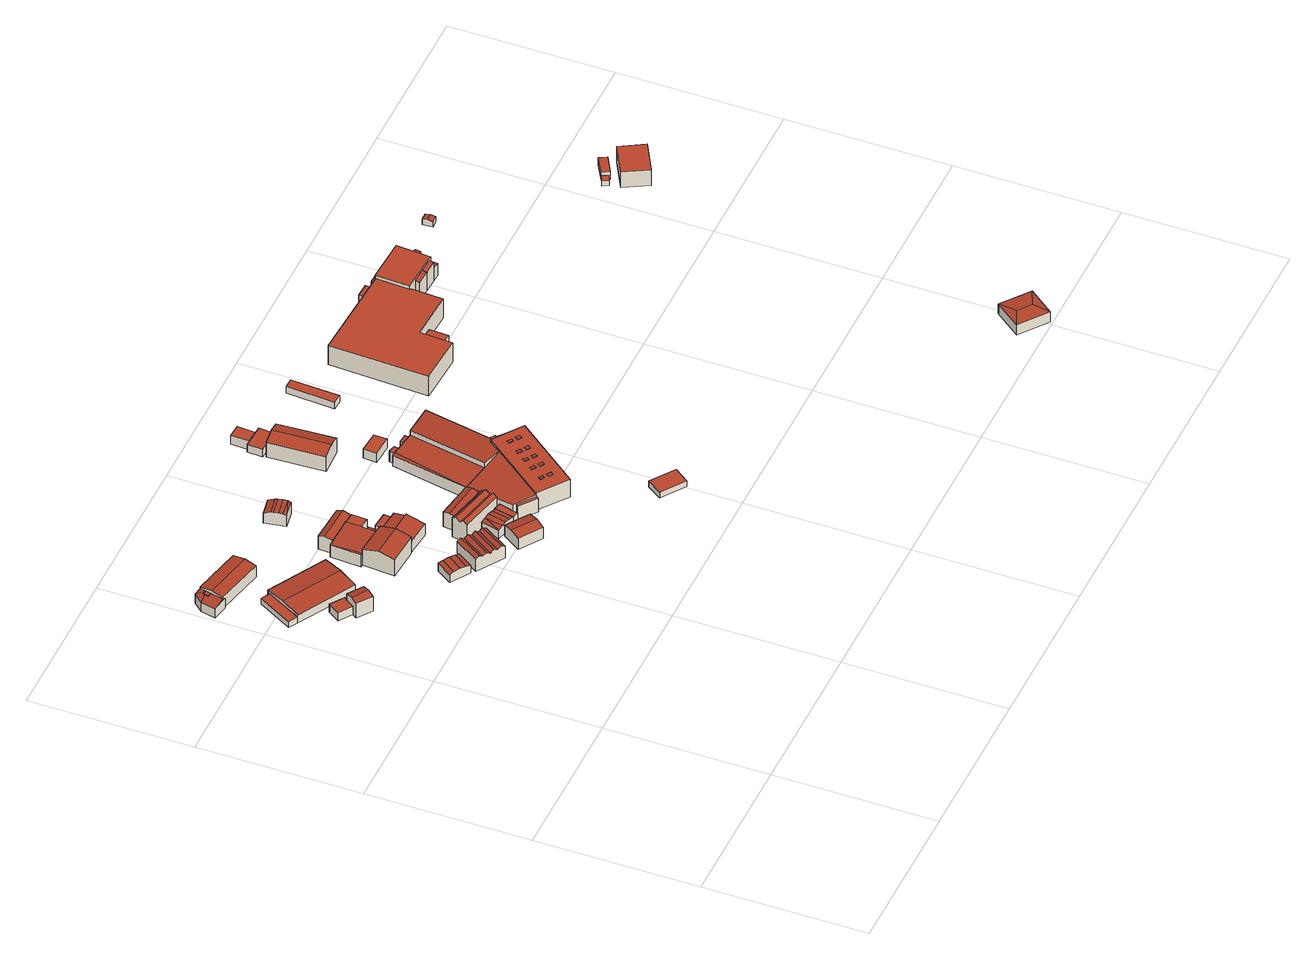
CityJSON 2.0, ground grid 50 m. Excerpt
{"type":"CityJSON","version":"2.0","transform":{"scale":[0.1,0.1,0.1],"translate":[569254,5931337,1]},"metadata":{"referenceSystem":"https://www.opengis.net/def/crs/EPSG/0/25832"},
"CityObjects":{
"building1":{"type":"Building","attributes":{"Grundfläche 2D":"37.115858","Grundhöhe NN":"3.559"},"geometry":[{"type":"Solid","lod":"3","boundaries":[[[[0,1,2,3]],[[1,0,4,5]],[[2,1,5,6]],[[3,2,6,7]],[[0,3,7,4]],[[5,4,7,6]]]],"semantics":{"surfaces":[{"type":"RoofSurface"},{"type":"WallSurface"},{"type":"GroundSurface"}],"values":[[0,1,1,1,1,2]]}}]},
"building2":{"type":"Building","attributes":{"Grundfläche 2D":"47.128204","Grundhöhe NN":"3.906"},"geometry":[{"type":"Solid","lod":"3","boundaries":[[[[8,9,10,11,12]],[[13,8,12,14,15]],[[16,17,18,19,20,21]],[[22,15,14,12,11,20,19,23]],[[13,15,22,24]],[[9,8,13,24,25]],[[11,10,9,25,26,21,20]],[[16,21,26,27]],[[17,16,27,28]],[[18,17,28,29]],[[19,18,29,23]],[[24,22,23,29,28,27,26,25]]]],"semantics":{"surfaces":[{"type":"RoofSurface"},{"type":"WallSurface"},{"type":"GroundSurface"}],"values":[[0,0,0,1,1,1,1,1,1,1,1,2]]}}]},
"building3":{"type":"Building","attributes":{"Grundfläche 2D":"265.130928","Grundhöhe NN":"3.560"},"geometry":[{"type":"Solid","lod":"3","boundaries":[[[[30,31,32,33,34]],[[32,35,36,33]],[[35,32,31,37,38]],[[36,35,38,39]],[[40,30,34,33,36,39,6]],[[31,30,40,37]],[[39,38,37,40,6]]]],"semantics":{"surfaces":[{"type":"RoofSurface"},{"type":"WallSurface"},{"type":"GroundSurface"}],"values":[[0,0,1,1,1,1,2]]}}]},
"building4":{"type":"Building","attributes":{"Grundfläche 2D":"152.251512","Grundhöhe NN":"2.480"},"children":["building4-1"],"geometry":[{"type":"Solid","lod":"3","boundaries":[[[[41,42,43]],[[41,44,45,42]],[[46,47,48,42,45,44]],[[49,47,46]],[[50,47,49]],[[51,52,53,54]],[[54,55,56,51]],[[41,43,57,58]],[[44,41,58,59]],[[46,44,59,60]],[[49,46,60,61]],[[50,49,61,62]],[[42,48,47,52,51,56,43]],[[63,53,52,47,50,62]],[[55,54,53,63,64]],[[55,64,57,43,56]],[[60,59,58,57,64,63,62,61]]]],"semantics":{"surfaces":[{"type":"RoofSurface"},{"type":"WallSurface"},{"type":"GroundSurface"}],"values":[[0,0,0,0,0,0,0,1,1,1,1,1,1,1,1,1,2]]}}]},
"building4-1":{"type":"BuildingInstallation","parents":["building4"],"geometry":[{"type":"MultiSurface","lod":"3","boundaries":[[[65,66,67,68]],[[42,69,66,65]],[[70,67,66,69,45]],[[70,48,68,67]],[[48,42,65,68]]],"semantics":{"surfaces":[{"type":"RoofSurface"},{"type":"WallSurface"}],"values":[0,1,1,1,1]}}]},
"building5":{"type":"Building","attributes":{"Grundfläche 2D":"39.736578","Grundhöhe NN":"4.559"},"geometry":[{"type":"Solid","lod":"3","boundaries":[[[[71,72,73,74]],[[75,72,71,76]],[[77,75,76,78]],[[79,77,78,80]],[[74,73,81,82]],[[80,78,76,71,74,82,83]],[[79,80,83,84]],[[73,72,75,77,79,84,81]],[[83,82,81,84]]]],"semantics":{"surfaces":[{"type":"RoofSurface"},{"type":"WallSurface"},{"type":"GroundSurface"}],"values":[[0,0,0,0,1,1,1,1,2]]}}]},
"building6":{"type":"Building","attributes":{"Grundfläche 2D":"89.003057","Grundhöhe NN":"4.509"},"geometry":[{"type":"Solid","lod":"3","boundaries":[[[[85,86,87,88]],[[89,86,85,90]],[[91,89,90,92]],[[93,91,92,94]],[[95,93,94,96]],[[97,95,96,98]],[[99,97,98,100]],[[101,99,100,102]],[[88,87,103,104]],[[102,100,98,96,94,92,90,85,88,104,105]],[[101,102,105,106]],[[87,86,89,91,93,95,97,99,101,106,103]],[[105,104,103,106]]]],"semantics":{"surfaces":[{"type":"RoofSurface"},{"type":"WallSurface"},{"type":"GroundSurface"}],"values":[[0,0,0,0,0,0,0,0,1,1,1,1,2]]}}]},
"building7":{"type":"Building","attributes":{"Grundfläche 2D":"366.344377","Grundhöhe NN":"3.451"},"geometry":[{"type":"Solid","lod":"3","boundaries":[[[[107,108,109,110,111]],[[112,113,114,115,116,117,118,119,120]],[[108,113,112,121]],[[122,123,124,125]],[[126,127,128,129,130,131,132,133,134]],[[135,133,132]],[[136,137,138,139]],[[140,141,128,127]],[[142,130,143,144,145,146]],[[147,148,146,145]],[[149,150,151,152,153,154]],[[155,151,150,156,157,158]],[[108,107,114,113]],[[111,110,109,159,115]],[[115,114,107,111]],[[122,125,160,161]],[[123,122,161,162]],[[124,123,162,163]],[[109,108,121,164,165]],[[116,115,159,109,165,166]],[[124,163,167,119,118,117,116,166,160,125]],[[120,119,167,168]],[[138,169,170,127,126,134,171,172,139]],[[128,173,174,143,129]],[[143,130,129]],[[131,175,176,132]],[[135,132,176,177]],[[133,135,177,178]],[[136,139,172,179]],[[137,136,179,180]],[[138,137,180,169]],[[140,127,170,181]],[[141,140,181,182]],[[128,141,182,173]],[[144,143,174,183]],[[147,145,144,183,184]],[[148,147,184,185]],[[146,148,185,175,131,142]],[[131,130,142]],[[151,155,133,178,186,152]],[[153,152,186,187]],[[154,153,187,188]],[[154,188,164,121,149]],[[156,150,149,121,112,120]],[[156,120,168,189,157]],[[158,157,189,190]],[[133,155,158,190,171,134]],[[176,175,185,184,183,174,173,182,181,170,169,180,179,172,171,190,189,168,167,163,162,161,160,166,165,164,188,187,186,178,177]]]],"semantics":{"surfaces":[{"type":"RoofSurface"},{"type":"WallSurface"},{"type":"GroundSurface"}],"values":[[0,0,0,0,0,0,0,0,0,0,0,0,1,1,1,1,1,1,1,1,1,1,1,1,1,1,1,1,1,1,1,1,1,1,1,1,1,1,1,1,1,1,1,1,1,1,1,2]]}}]},
"building8":{"type":"Building","attributes":{"Grundfläche 2D":"54.590112","Grundhöhe NN":"4.439"},"geometry":[{"type":"Solid","lod":"3","boundaries":[[[[191,192,193,194]],[[195,191,194,196]],[[196,194,193,197,198]],[[195,196,198,199]],[[192,191,195,199,200]],[[193,192,200,197]],[[198,197,200,199]]]],"semantics":{"surfaces":[{"type":"RoofSurface"},{"type":"WallSurface"},{"type":"GroundSurface"}],"values":[[0,0,1,1,1,1,2]]}}]},
"building9":{"type":"Building","attributes":{"Grundfläche 2D":"36.956113","Grundhöhe NN":"3.123"},"geometry":[{"type":"Solid","lod":"3","boundaries":[[[[201,202,203,204]],[[205,201,204,206]],[[207,205,206,208]],[[209,207,208,210]],[[209,210,211]],[[209,211,212]],[[211,210,208,206,204,203,213,214]],[[212,211,214,215]],[[202,201,205,207,209,212,215,216]],[[203,202,216,213]],[[214,213,216,215]]]],"semantics":{"surfaces":[{"type":"RoofSurface"},{"type":"WallSurface"},{"type":"GroundSurface"}],"values":[[0,0,0,0,0,0,1,1,1,1,2]]}}]},
"building10":{"type":"Building","attributes":{"Grundfläche 2D":"38.990026","Grundhöhe NN":"4.439"},"geometry":[{"type":"Solid","lod":"3","boundaries":[[[[217,218,219]],[[217,219,220]],[[221,217,220,222]],[[223,221,222,224]],[[225,223,224,226]],[[219,218,227,228]],[[226,224,222,220,219,228,229]],[[230,225,226,229]],[[218,217,221,223,225,230,227]],[[229,228,227,230]]]],"semantics":{"surfaces":[{"type":"RoofSurface"},{"type":"WallSurface"},{"type":"GroundSurface"}],"values":[[0,0,0,0,0,1,1,1,1,2]]}}]},
"building11":{"type":"Building","attributes":{"Grundfläche 2D":"70.213301","Grundhöhe NN":"3.276"},"geometry":[{"type":"Solid","lod":"3","boundaries":[[[[231,232,233]],[[234,232,231]],[[235,231,233,236]],[[237,235,236,238]],[[239,237,238,240]],[[240,238,236,233,232,241,242]],[[239,240,242,243]],[[234,231,235,237,239,243,244]],[[232,234,244,241]],[[242,241,244,243]]]],"semantics":{"surfaces":[{"type":"RoofSurface"},{"type":"WallSurface"},{"type":"GroundSurface"}],"values":[[0,0,0,0,0,1,1,1,1,2]]}}]},
"building12":{"type":"Building","attributes":{"Grundfläche 2D":"14.016835","Grundhöhe NN":"3.276"},"geometry":[{"type":"Solid","lod":"3","boundaries":[[[[245,246,247,248,249,250]],[[248,247,251,252]],[[249,248,252,253]],[[250,249,253,254]],[[245,250,254,255]],[[246,245,255,256]],[[247,246,256,251]],[[254,253,252,251,256,255]]]],"semantics":{"surfaces":[{"type":"RoofSurface"},{"type":"WallSurface"},{"type":"GroundSurface"}],"values":[[0,1,1,1,1,1,1,2]]}}]},
"building13":{"type":"Building","attributes":{"Grundfläche 2D":"49.499151","Grundhöhe NN":"3.276"},"geometry":[{"type":"Solid","lod":"3","boundaries":[[[[257,258,259,260]],[[261,257,260,262]],[[262,260,259,263,264]],[[261,262,264,265]],[[258,257,261,265,266]],[[259,258,266,263]],[[264,263,266,265]]]],"semantics":{"surfaces":[{"type":"RoofSurface"},{"type":"WallSurface"},{"type":"GroundSurface"}],"values":[[0,0,1,1,1,1,2]]}}]},
"building14":{"type":"Building","attributes":{"Grundfläche 2D":"49.127078","Grundhöhe NN":"3.858"},"geometry":[{"type":"Solid","lod":"3","boundaries":[[[[267,268,269,270]],[[271,272,270,269]],[[272,273,267,270]],[[273,274,268,267]],[[274,271,269,268]],[[274,273,272,271]]]],"semantics":{"surfaces":[{"type":"RoofSurface"},{"type":"WallSurface"},{"type":"GroundSurface"}],"values":[[0,1,1,1,1,2]]}}]},
"building15":{"type":"Building","attributes":{"Grundfläche 2D":"988.096446","Grundhöhe NN":"3.276"},"children":["building15-1","building15-2","building15-3","building15-4","building15-5","building15-6","building15-7","building15-8","building15-9","building15-10"],"geometry":[{"type":"Solid","lod":"3","boundaries":[[[[275,276,277,278,279]],[[280,281,282,283]],[[284,285,286,287,288,289]],[[290,291,292,293]],[[294,295,296,297,298]],[[299,300,289,301,302]],[[303,304,305]],[[303,305,306,307,308,309]],[[310,311,312,313,314]],[[315,316,317,318,319]],[[282,293,320,321,283]],[[281,290,293,282]],[[313,307,287,286,322,323,314]],[[288,287,307,306,301]],[[301,289,288]],[[321,322,286,285,280,283]],[[324,277,276,275,300,294,298,325]],[[278,277,324,326]],[[291,290,281,280,285,284,279,278,326,327]],[[300,275,279,284,289]],[[293,292,328,320]],[[292,291,327,328]],[[296,295,329,330]],[[297,296,330,331]],[[298,297,331,325]],[[302,301,306,305]],[[302,305,332,333,299]],[[295,294,300,299,333,329]],[[334,317,316,315,335,336,304,303,309,308,307,313,312,337]],[[305,304,336,332]],[[310,314,323,338]],[[311,310,338,339]],[[312,311,339,337]],[[318,317,334,340]],[[319,318,340,341]],[[315,319,341,335]],[[332,336,335,341,340,334,337,339,338,323,322,321,320,328,327,326,324,325,331,330,329,333]]]],"semantics":{"surfaces":[{"type":"RoofSurface"},{"type":"WallSurface"},{"type":"GroundSurface"}],"values":[[0,0,0,0,0,0,0,0,0,0,1,1,1,1,1,1,1,1,1,1,1,1,1,1,1,1,1,1,1,1,1,1,1,1,1,1,2]]}}]},
"building15-1":{"type":"BuildingInstallation","parents":["building15"],"geometry":[{"type":"MultiSurface","lod":"3","boundaries":[[[342,343,344,345]],[[345,344,346,347]],[[342,345,347,348]],[[343,342,348,349]],[[344,343,349,346]]],"semantics":{"surfaces":[{"type":"RoofSurface"},{"type":"WallSurface"}],"values":[0,1,1,1,1]}}]},
"building15-2":{"type":"BuildingInstallation","parents":["building15"],"geometry":[{"type":"MultiSurface","lod":"3","boundaries":[[[350,351,352,353]],[[353,352,354,355]],[[350,353,355,356]],[[351,350,356,357]],[[352,351,357,354]]],"semantics":{"surfaces":[{"type":"RoofSurface"},{"type":"WallSurface"}],"values":[0,1,1,1,1]}}]},
"building15-3":{"type":"BuildingInstallation","parents":["building15"],"geometry":[{"type":"MultiSurface","lod":"3","boundaries":[[[358,359,360,361]],[[358,361,362,363]],[[361,360,364,362]],[[359,358,363,365]],[[360,359,365,364]]],"semantics":{"surfaces":[{"type":"RoofSurface"},{"type":"WallSurface"}],"values":[0,1,1,1,1]}}]},
"building15-4":{"type":"BuildingInstallation","parents":["building15"],"geometry":[{"type":"MultiSurface","lod":"3","boundaries":[[[366,367,368,369]],[[369,368,370,371]],[[366,369,371,372]],[[367,366,372,373]],[[368,367,373,370]]],"semantics":{"surfaces":[{"type":"RoofSurface"},{"type":"WallSurface"}],"values":[0,1,1,1,1]}}]},
"building15-5":{"type":"BuildingInstallation","parents":["building15"],"geometry":[{"type":"MultiSurface","lod":"3","boundaries":[[[374,375,376,377]],[[377,376,378,379]],[[374,377,379,380]],[[375,374,380,381]],[[376,375,381,378]]],"semantics":{"surfaces":[{"type":"RoofSurface"},{"type":"WallSurface"}],"values":[0,1,1,1,1]}}]},
"building15-6":{"type":"BuildingInstallation","parents":["building15"],"geometry":[{"type":"MultiSurface","lod":"3","boundaries":[[[382,383,384,385]],[[385,384,386,387]],[[382,385,387,388]],[[383,382,388,389]],[[384,383,389,386]]],"semantics":{"surfaces":[{"type":"RoofSurface"},{"type":"WallSurface"}],"values":[0,1,1,1,1]}}]},
"building15-7":{"type":"BuildingInstallation","parents":["building15"],"geometry":[{"type":"MultiSurface","lod":"3","boundaries":[[[390,391,392,393]],[[393,392,394,395]],[[390,393,395,396]],[[391,390,396,397]],[[392,391,397,394]]],"semantics":{"surfaces":[{"type":"RoofSurface"},{"type":"WallSurface"}],"values":[0,1,1,1,1]}}]},
"building15-8":{"type":"BuildingInstallation","parents":["building15"],"geometry":[{"type":"MultiSurface","lod":"3","boundaries":[[[398,399,400,401]],[[401,400,402,403]],[[398,401,403,404]],[[399,398,404,405]],[[400,399,405,402]]],"semantics":{"surfaces":[{"type":"RoofSurface"},{"type":"WallSurface"}],"values":[0,1,1,1,1]}}]},
"building15-9":{"type":"BuildingInstallation","parents":["building15"],"geometry":[{"type":"MultiSurface","lod":"3","boundaries":[[[406,407,408,409]],[[409,408,410,411]],[[406,409,411,412]],[[407,406,412,413]],[[408,407,413,410]]],"semantics":{"surfaces":[{"type":"RoofSurface"},{"type":"WallSurface"}],"values":[0,1,1,1,1]}}]},
"building15-10":{"type":"BuildingInstallation","parents":["building15"],"geometry":[{"type":"MultiSurface","lod":"3","boundaries":[[[414,415,416,417]],[[418,419,416,415]],[[419,420,417,416]],[[414,417,420,421]],[[414,421,418,415]]],"semantics":{"surfaces":[{"type":"RoofSurface"},{"type":"WallSurface"}],"values":[0,1,1,1,1]}}]},
"building16":{"type":"Building","attributes":{"Grundfläche 2D":"143.083588","Grundhöhe NN":"3.344"},"geometry":[{"type":"Solid","lod":"3","boundaries":[[[[422,423,424,425]],[[426,427,423,422,428]],[[425,424,429,430]],[[428,422,425,430,431]],[[426,428,431,432]],[[424,423,427,426,432,429]],[[431,430,429,432]]]],"semantics":{"surfaces":[{"type":"RoofSurface"},{"type":"WallSurface"},{"type":"GroundSurface"}],"values":[[0,0,1,1,1,1,2]]}}]},
"building17":{"type":"Building","attributes":{"Grundfläche 2D":"35.656787","Grundhöhe NN":"3.331"},"geometry":[{"type":"Solid","lod":"3","boundaries":[[[[433,434,435,436]],[[433,436,437,438]],[[434,433,438,439]],[[435,434,439,440]],[[436,435,440,437]],[[439,438,437,440]]]],"semantics":{"surfaces":[{"type":"RoofSurface"},{"type":"WallSurface"},{"type":"GroundSurface"}],"values":[[0,1,1,1,1,2]]}}]},
"building18":{"type":"Building","attributes":{"Grundfläche 2D":"27.503808","Grundhöhe NN":"3.178"},"geometry":[{"type":"Solid","lod":"3","boundaries":[[[[441,442,443,444]],[[445,446,444,443]],[[446,447,441,444]],[[447,448,442,441]],[[448,445,443,442]],[[448,447,446,445]]]],"semantics":{"surfaces":[{"type":"RoofSurface"},{"type":"WallSurface"},{"type":"GroundSurface"}],"values":[[0,1,1,1,1,2]]}}]},
"building19":{"type":"Building","attributes":{"Grundfläche 2D":"22.422358","Grundhöhe NN":"3.177"},"geometry":[{"type":"Solid","lod":"3","boundaries":[[[[449,450,451,452]],[[453,454,452,451]],[[454,455,449,452]],[[455,456,450,449]],[[456,453,451,450]],[[456,455,454,453]]]],"semantics":{"surfaces":[{"type":"RoofSurface"},{"type":"WallSurface"},{"type":"GroundSurface"}],"values":[[0,1,1,1,1,2]]}}]},
"building20":{"type":"Building","attributes":{"Grundfläche 2D":"45.718725","Grundhöhe NN":"1.790"},"geometry":[{"type":"Solid","lod":"3","boundaries":[[[[457,458,459,460]],[[461,462,460,459]],[[462,463,457,460]],[[463,464,458,457]],[[464,461,459,458]],[[464,463,462,461]]]],"semantics":{"surfaces":[{"type":"RoofSurface"},{"type":"WallSurface"},{"type":"GroundSurface"}],"values":[[0,1,1,1,1,2]]}}]},
"building21":{"type":"Building","attributes":{"Grundfläche 2D":"36.592241","Grundhöhe NN":"4.050"},"geometry":[{"type":"Solid","lod":"3","boundaries":[[[[465,466,467,468]],[[469,470,468,467]],[[470,471,465,468]],[[471,472,466,465]],[[472,469,467,466]],[[472,471,470,469]]]],"semantics":{"surfaces":[{"type":"RoofSurface"},{"type":"WallSurface"},{"type":"GroundSurface"}],"values":[[0,1,1,1,1,2]]}}]},
"building22":{"type":"Building","attributes":{"Grundfläche 2D":"786.534311","Grundhöhe NN":"3.692"},"geometry":[{"type":"Solid","lod":"3","boundaries":[[[[473,474,475,476,477,478,479,480]],[[481,482,483,484,485,486]],[[487,476,475,484,483,488]],[[477,476,487,489]],[[478,477,489,490]],[[479,478,490,491]],[[480,479,491,492]],[[473,480,492,493]],[[474,473,493,494]],[[474,494,495,484,475]],[[485,484,495,496]],[[486,485,496,497]],[[481,486,497,498]],[[482,481,498,499]],[[483,482,499,488]],[[499,498,497,496,495,494,493,492,491,490,489,487,488]]]],"semantics":{"surfaces":[{"type":"RoofSurface"},{"type":"WallSurface"},{"type":"GroundSurface"}],"values":[[0,0,1,1,1,1,1,1,1,1,1,1,1,1,1,2]]}}]},
"building23":{"type":"Building","attributes":{"Grundfläche 2D":"190.558722","Grundhöhe NN":"4.290"},"geometry":[{"type":"Solid","lod":"3","boundaries":[[[[500,501,502,503,504,505,506,507,508,509,510]],[[511,512,513,514]],[[515,516,517,518]],[[519,520,521,522]],[[523,524,525,526,527,528]],[[529,530,531,532,533,534]],[[535,507,506,505,536,537]],[[538,521,520,539,540,515,518,528,527,501,500,510,509,508,507,535,541]],[[514,513,534,533,503,502,501,527,526]],[[536,505,504,503,533,532,542]],[[514,526,525,511]],[[512,511,525,543,544,529]],[[512,529,534,513]],[[516,515,540,545]],[[517,516,545,546]],[[528,518,517,546,547,523]],[[522,521,538,548]],[[519,522,548,549]],[[520,519,549,539]],[[524,523,547,550]],[[525,524,550,543]],[[530,529,544,551]],[[531,530,551,552]],[[532,531,552,542]],[[541,535,537,536,542,552,551,544,543,550,547,546,545,540,539,549,548,538]]]],"semantics":{"surfaces":[{"type":"RoofSurface"},{"type":"WallSurface"},{"type":"GroundSurface"}],"values":[[0,0,0,0,0,0,1,1,1,1,1,1,1,1,1,1,1,1,1,1,1,1,1,1,2]]}}]},
"building24":{"type":"Building","attributes":{"Grundfläche 2D":"106.258645","Grundhöhe NN":"3.314"},"geometry":[{"type":"Solid","lod":"3","boundaries":[[[[553,554,555,556]],[[554,557,555]],[[553,556,558]],[[554,553,558,557]],[[559,560,556,555]],[[560,561,558,556]],[[561,562,557,558]],[[562,559,555,557]],[[562,561,560,559]]]],"semantics":{"surfaces":[{"type":"RoofSurface"},{"type":"WallSurface"},{"type":"GroundSurface"}],"values":[[0,0,0,0,1,1,1,1,2]]}}]},
"building25":{"type":"Building","attributes":{"Grundfläche 2D":"6.828348","Grundhöhe NN":"4.233"},"geometry":[{"type":"Solid","lod":"3","boundaries":[[[[563,564,565,566]],[[567,563,566,568]],[[568,566,565,569,570]],[[567,568,570,571]],[[564,563,567,571,572]],[[565,564,572,569]],[[570,569,572,571]]]],"semantics":{"surfaces":[{"type":"RoofSurface"},{"type":"WallSurface"},{"type":"GroundSurface"}],"values":[[0,0,1,1,1,1,2]]}}]},
"building26":{"type":"Building","attributes":{"Grundfläche 2D":"4.387184","Grundhöhe NN":"3.558"},"geometry":[{"type":"Solid","lod":"3","boundaries":[[[[573,574,575,576]],[[577,578,576,575]],[[578,579,573,576]],[[579,580,574,573]],[[580,577,575,574]],[[580,579,578,577]]]],"semantics":{"surfaces":[{"type":"RoofSurface"},{"type":"WallSurface"},{"type":"GroundSurface"}],"values":[[0,1,1,1,1,2]]}}]},
"building27":{"type":"Building","attributes":{"Grundfläche 2D":"14.999958","Grundhöhe NN":"3.407"},"geometry":[{"type":"Solid","lod":"3","boundaries":[[[[581,582,583,584]],[[585,586,584,583]],[[586,587,581,584]],[[587,588,582,581]],[[588,585,583,582]],[[588,587,586,585]]]],"semantics":{"surfaces":[{"type":"RoofSurface"},{"type":"WallSurface"},{"type":"GroundSurface"}],"values":[[0,1,1,1,1,2]]}}]},
"building28":{"type":"Building","attributes":{"Grundfläche 2D":"88.201971","Grundhöhe NN":"3.252"},"geometry":[{"type":"Solid","lod":"3","boundaries":[[[[589,590,591,592]],[[593,594,592,591]],[[594,595,589,592]],[[595,596,590,589]],[[596,593,591,590]],[[596,595,594,593]]]],"semantics":{"surfaces":[{"type":"RoofSurface"},{"type":"WallSurface"},{"type":"GroundSurface"}],"values":[[0,1,1,1,1,2]]}}]}
},
"vertices":[
[95,1551,47],[35,1444,47],[62,1429,47],[122,1536,47],[95,1551,26],[35,1444,26],[62,1429,26],[122,1536,26],
[198,1276,87],[211,1295,82],[167,1325,82],[166,1326,82],[152,1305,87],[184,1256,82],[149,1301,86],[139,1287,82],[174,1336,58],[133,1364,58],[109,1328,58],[149,1301,58],[166,1326,58],[167,1325,58],[139,1287,29],[149,1301,29],[184,1256,29],[211,1295,29],[167,1325,29],[174,1336,29],[133,1364,29],[109,1328,29],
[61,1428,55],[236,1330,55],[268,1387,62],[93,1485,62],[62,1429,55],[301,1445,55],[125,1543,55],[236,1330,26],[301,1445,26],[125,1543,26],[61,1428,26],
[42,1724,48],[61,1700,50],[65,1719,50],[16,1695,48],[47,1699,49],[6,1650,48],[49,1645,50],[57,1683,50],[54,1640,50],[55,1644,50],[57,1680,61],[49,1645,56],[204,1611,56],[212,1647,61],[220,1685,56],[65,1719,56],[65,1719,15],[42,1724,15],[16,1695,15],[6,1650,15],[54,1640,15],[55,1644,15],[204,1611,15],[220,1685,15],
[61,1700,51],[48,1703,51],[44,1686,51],[57,1683,51],[48,1703,49],[44,1686,49],
[376,1096,67],[408,1143,67],[397,1151,64],[364,1104,64],[426,1131,69],[394,1084,69],[442,1120,67],[410,1073,67],[454,1112,64],[422,1065,64],[397,1151,36],[364,1104,36],[422,1065,36],[454,1112,36],
[446,1049,84],[495,1125,85],[485,1132,78],[435,1056,78],[505,1119,77],[456,1043,76],[516,1112,85],[466,1036,84],[526,1105,77],[476,1029,76],[536,1099,85],[486,1023,84],[547,1092,77],[497,1016,76],[556,1086,85],[507,1009,84],[567,1079,78],[517,1002,78],[485,1132,35],[435,1056,35],[517,1002,35],[567,1079,35],
[465,1309,78],[461,1252,64],[531,1245,64],[535,1293,75],[536,1304,78],[453,1300,74],[464,1299,74],[465,1309,72],[536,1304,72],[540,1342,64],[534,1343,64],[483,1347,64],[456,1350,64],[456,1346,65],[449,1253,64],[536,1370,52],[486,1375,52],[483,1347,53],[534,1343,53],[443,1392,75],[444,1397,75],[446,1444,75],[446,1446,75],[404,1448,72],[363,1450,70],[347,1451,69],[350,1357,69],[441,1350,75],[342,1357,69],[474,1370,50],[475,1391,50],[443,1392,50],[442,1372,50],[476,1395,76],[478,1442,76],[363,1450,72],[446,1446,72],[480,1444,72],[481,1468,79],[364,1474,79],[482,1488,72],[365,1494,72],[449,1253,83],[453,1300,94],[347,1307,94],[343,1258,83],[445,1251,83],[445,1253,83],[350,1357,83],[456,1346,84],[453,1346,84],[454,1349,83],[535,1293,74],[534,1343,25],[536,1370,25],[486,1375,25],[483,1347,25],[449,1253,25],[531,1245,25],[540,1342,25],[456,1350,25],[456,1346,25],[443,1392,25],[444,1397,25],[441,1350,25],[442,1372,25],[446,1444,25],[446,1446,25],[363,1450,25],[347,1451,25],[342,1357,25],[350,1357,25],[474,1370,25],[475,1391,25],[476,1395,25],[478,1442,25],[480,1444,25],[482,1488,25],[365,1494,25],[343,1258,25],[445,1251,25],[445,1253,25],[453,1346,25],[454,1349,25],
[651,965,81],[669,992,74],[601,1038,74],[582,1011,81],[632,937,74],[564,984,74],[601,1038,34],[564,984,34],[632,937,34],[669,992,34],
[468,1665,65],[465,1685,57],[409,1675,57],[413,1655,65],[470,1657,66],[414,1647,66],[472,1643,67],[417,1633,67],[474,1630,66],[419,1621,66],[421,1610,61],[476,1620,61],[409,1675,21],[421,1610,21],[476,1620,21],[465,1685,21],
[613,1102,69],[598,1106,65],[584,1049,65],[601,1045,69],[628,1099,72],[615,1042,72],[646,1094,69],[633,1037,69],[662,1091,65],[649,1034,65],[598,1106,34],[584,1049,34],[649,1034,34],[662,1091,34],
[689,1132,99],[556,1175,90],[553,1163,99],[692,1144,90],[686,1119,90],[550,1149,90],[684,1107,99],[547,1138,99],[681,1095,90],[545,1126,90],[556,1175,23],[545,1126,23],[681,1095,23],[692,1144,23],
[677,1053,63],[686,1089,63],[663,1095,63],[649,1034,63],[671,1029,63],[676,1053,63],[663,1095,23],[649,1034,23],[671,1029,23],[676,1053,23],[677,1053,23],[686,1089,23],
[701,1176,80],[704,1196,75],[584,1214,75],[581,1193,80],[698,1155,75],[578,1173,75],[584,1214,23],[578,1173,23],[698,1155,23],[704,1196,23],
[984,658,50],[1017,703,50],[944,754,50],[912,709,50],[944,754,29],[912,709,29],[984,658,29],[1017,703,29],
[744,1004,84],[745,1004,84],[828,939,88],[984,1139,88],[900,1204,84],[913,1194,60],[925,1185,60],[945,1210,60],[920,1230,60],[900,1204,74],[913,1194,71],[957,1421,71],[845,1420,89],[799,1180,89],[870,1167,78],[925,1185,54],[956,1160,54],[976,1186,54],[945,1210,54],[744,1004,72],[694,1043,72],[688,1036,71],[739,997,71],[745,1004,72],[686,1050,73],[744,1004,78],[799,1180,73],[713,1197,68],[771,1435,64],[759,1437,63],[713,1197,63],[799,1180,72],[845,1420,72],[792,1431,66],[790,1431,66],[867,1446,43],[839,1448,43],[838,1422,43],[845,1420,43],[866,1420,43],[770,1435,62],[771,1435,62],[792,1431,62],[795,1447,62],[773,1452,62],[945,1210,23],[920,1230,23],[957,1421,23],[866,1420,23],[828,939,23],[745,1004,23],[984,1139,23],[956,1160,23],[976,1186,23],[694,1043,23],[688,1036,23],[739,997,23],[713,1197,23],[686,1050,23],[792,1431,23],[770,1435,23],[759,1437,23],[838,1422,23],[867,1446,23],[839,1448,23],[795,1447,23],[773,1452,23],
[798,1015,87],[808,1007,88],[814,1014,88],[803,1022,87],[814,1014,86],[803,1022,85],[798,1015,85],[808,1007,86],
[871,1067,88],[882,1059,89],[888,1067,89],[878,1075,88],[888,1067,87],[878,1075,86],[871,1067,86],[882,1059,87],
[818,998,88],[828,990,89],[835,999,89],[824,1007,88],[824,1007,86],[818,998,86],[835,999,87],[828,990,87],
[895,1097,88],[905,1089,89],[912,1098,89],[902,1106,88],[912,1098,87],[902,1106,86],[895,1097,86],[905,1089,87],
[904,1151,87],[914,1143,88],[920,1151,88],[910,1159,87],[920,1151,86],[910,1159,85],[904,1151,85],[914,1143,86],
[925,1135,88],[935,1127,89],[941,1136,89],[931,1144,88],[941,1136,87],[931,1144,86],[925,1135,86],[935,1127,87],
[848,1036,88],[858,1028,89],[864,1037,89],[854,1045,88],[864,1037,87],[854,1045,86],[848,1036,86],[858,1028,87],
[874,1113,87],[884,1105,88],[891,1113,88],[881,1121,87],[891,1113,86],[881,1121,85],[874,1113,85],[884,1105,86],
[827,1052,87],[837,1044,88],[843,1053,88],[833,1061,87],[843,1053,86],[833,1061,85],[827,1052,85],[837,1044,86],
[851,1083,87],[861,1075,88],[867,1083,88],[857,1091,87],[861,1075,86],[867,1083,86],[857,1091,85],[851,1083,85],
[711,1598,87],[703,1773,87],[662,1771,76],[670,1596,76],[743,1775,76],[731,1774,80],[752,1600,76],[662,1771,23],[670,1596,23],[752,1600,23],[743,1775,23],
[657,1779,51],[731,1774,51],[734,1823,51],[660,1827,51],[660,1827,23],[657,1779,23],[731,1774,23],[734,1823,23],
[824,1479,54],[826,1521,54],[761,1525,54],[758,1483,54],[761,1525,22],[758,1483,22],[824,1479,22],[826,1521,22],
[711,1824,54],[715,1879,54],[674,1882,54],[671,1826,54],[674,1882,22],[671,1826,22],[711,1824,22],[715,1879,22],
[962,1678,32],[970,1827,32],[940,1828,32],[931,1680,32],[940,1828,8],[931,1680,8],[962,1678,8],[970,1827,8],
[1216,1488,58],[1277,1485,58],[1280,1545,58],[1219,1548,58],[1280,1545,30],[1219,1548,30],[1216,1488,30],[1277,1485,30],
[1375,1640,97],[1372,1640,97],[1377,1743,97],[1074,1758,97],[1060,1455,97],[1214,1447,97],[1219,1548,97],[1370,1541,97],[1381,1776,56],[1339,1778,56],[1337,1745,56],[1377,1743,56],[1377,1745,56],[1379,1745,56],[1074,1758,27],[1337,1745,27],[1060,1455,27],[1214,1447,27],[1219,1548,27],[1370,1541,27],[1375,1640,27],[1372,1640,27],[1377,1743,27],[1377,1745,27],[1379,1745,27],[1381,1776,27],[1339,1778,27],
[1452,1636,109],[1505,1633,109],[1508,1688,109],[1511,1739,109],[1379,1745,109],[1377,1745,109],[1377,1743,109],[1372,1640,109],[1375,1640,109],[1406,1638,109],[1450,1636,109],[1521,1670,103],[1522,1687,103],[1508,1688,103],[1507,1671,103],[1452,1636,104],[1451,1622,99],[1495,1620,99],[1496,1634,104],[1449,1622,99],[1450,1636,104],[1406,1638,104],[1405,1624,99],[1495,1621,78],[1519,1619,78],[1521,1670,78],[1507,1671,78],[1505,1633,78],[1496,1634,78],[1522,1687,78],[1525,1751,78],[1380,1758,78],[1379,1745,78],[1511,1739,78],[1508,1688,78],[1372,1640,33],[1377,1745,33],[1377,1743,33],[1406,1638,33],[1450,1636,33],[1452,1636,33],[1375,1640,33],[1379,1745,33],[1521,1670,33],[1522,1687,33],[1451,1622,33],[1495,1620,33],[1495,1621,33],[1405,1624,33],[1449,1622,33],[1519,1619,33],[1525,1751,33],[1380,1758,33],
[2003,56,64],[1964,86,64],[1913,65,59],[1997,1,59],[1974,145,59],[2058,80,59],[1913,65,23],[1997,1,23],[2058,80,23],[1974,145,23],
[1721,1724,55],[1720,1739,52],[1698,1739,52],[1699,1723,55],[1721,1708,52],[1699,1707,52],[1698,1739,32],[1699,1707,32],[1721,1708,32],[1720,1739,32],
[2049,1330,44],[2068,1339,44],[2059,1357,44],[2039,1348,44],[2059,1357,26],[2039,1348,26],[2049,1330,26],[2068,1339,26],
[2075,1338,52],[2128,1368,52],[2116,1390,52],[2063,1360,52],[2116,1390,24],[2063,1360,24],[2075,1338,24],[2128,1368,24],
[2096,1225,80],[2189,1276,80],[2149,1349,80],[2056,1299,80],[2149,1349,23],[2056,1299,23],[2096,1225,23],[2189,1276,23]
]}
